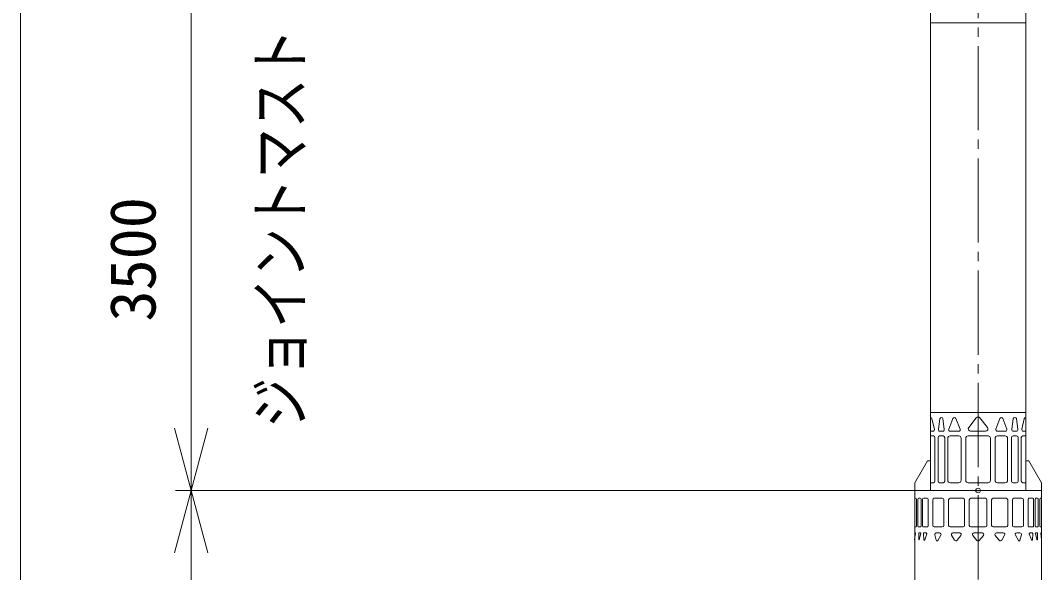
# Model space of a CAD drawing. Units: millimetres, scale not verified. Extents: x -17582 to 17444, y -25751 to 25749.
# Drawn here: x -17064 to -10520, y -8424 to -4883 of the extents above; entities that cross this region are included whole.
import ezdxf
from ezdxf.enums import TextEntityAlignment as Align

# ---------------------------------------------------------------- set-up
doc = ezdxf.new("R2010")
doc.units = ezdxf.units.MM
doc.header["$LTSCALE"] = 60
doc.header["$PDMODE"] = 32
doc.header["$PDSIZE"] = 30
doc.linetypes.add('CHAIN2', pattern=[12, 9, -1, 1, -1])
for name, color, linetype, lineweight in [('0-3_05 寸法', 7, 'Continuous', 18), ('0-4_10 当社外形線', 7, 'Continuous', 18), ('0-5_12 当社中心線', 7, 'CHAIN2', 18)]:
    doc.layers.add(name, color=color, linetype=linetype, lineweight=lineweight)
doc.styles.add('ＭＳ ゴシック', font='')
doc.styles.get('ＭＳ ゴシック').set_extended_font_data('MS Gothic')

msp = doc.modelspace()

# ---------------------------------------------------------------- linework, layer by layer
at = {"layer": '0-3_05 寸法'}
for p, q in [((-17063.81, 10202.23), (-17063.81, -16147.77)), ((-15969.91, -7497.77), (-15969.91, -4797.77)), ((-15969.91, -7897.77), (-15969.91, -7497.77)), ((-11533.2, -7897.77), (-16069.91, -7897.77)), ((-11533.2, -7897.77), (-16069.91, -7897.77)), ((-11432.6, -7897.77), (-15970.41, -7897.77)), ((-11334.2, -7897.77), (-15970.41, -7897.77)), ((-15969.91, -7897.77), (-15969.91, -8297.77)), ((-15969.91, -11997.77), (-15969.91, -8297.77))]:
    msp.add_line(p, q, dxfattribs=at)
for points in [[(-15862.73, -7497.77), (-15969.91, -7897.77), (-16077.09, -7497.77)], [(-16077.09, -8297.77), (-15969.91, -7897.77), (-15862.73, -8297.77)]]:
    msp.add_lwpolyline(points, dxfattribs=at)
at = {"layer": '0-4_10 当社外形線'}
for p, q in [((-11231.6, -4397.77), (-11231.6, -7897.77)), ((-10622, -4897.77), (-11231.6, -4897.77)), ((-11235.5, -7417.77), (-11235.5, -7417.56)), ((-10622, -7397.77), (-11231.6, -7397.77)), ((-11207, -7505.06), (-11222.4, -7437.26)), ((-11180.9, -7505.69), (-11172, -7437.09)), ((-11152.4, -7437.09), (-11143.6, -7505.69)), ((-11115.1, -7503.84), (-11087.8, -7435.28)), ((-11069.4, -7435.28), (-11041.6, -7503.84)), ((-10986.5, -7493.46), (-10938.4, -7432.65)), ((-10915.3, -7432.65), (-10867.2, -7493.46)), ((-10812.5, -7504.04), (-10787.1, -7435.44)), ((-10768.5, -7435.44), (-10743.2, -7504.04)), ((-10710.1, -7505.69), (-10701.2, -7437.09)), ((-10681.7, -7437.09), (-10672.8, -7505.69)), ((-10646.6, -7505.06), (-10631.3, -7437.26)), ((-11231.6, -7517.77), (-11216.7, -7517.77)), ((-11153.3, -7517.77), (-11171.1, -7517.77)), ((-11050.8, -7517.77), (-11105.9, -7517.77)), ((-10879, -7517.77), (-10974.7, -7517.77)), ((-10752.5, -7517.77), (-10803.2, -7517.77)), ((-10682.5, -7517.77), (-10700.3, -7517.77)), ((-10622, -7517.77), (-10637, -7517.77)), ((-11213.5, -7547.77), (-11231.6, -7547.77)), ((-11203.5, -7837.77), (-11203.5, -7557.77)), ((-11183.5, -7557.77), (-11183.5, -7837.77)), ((-11151, -7547.77), (-11173.5, -7547.77)), ((-11141, -7837.77), (-11141, -7557.77)), ((-11121, -7562.77), (-11121, -7832.77)), ((-11050.7, -7547.77), (-11106, -7547.77)), ((-11035.7, -7832.77), (-11035.7, -7562.77)), ((-11005.7, -7562.77), (-11005.7, -7832.77)), ((-10863, -7547.77), (-10990.7, -7547.77)), ((-10848, -7832.77), (-10848, -7562.77)), ((-10818, -7562.77), (-10818, -7832.77)), ((-10752.7, -7547.77), (-10803, -7547.77)), ((-10737.7, -7832.77), (-10737.7, -7562.77)), ((-10712.7, -7557.77), (-10712.7, -7837.77)), ((-10680.2, -7547.77), (-10702.7, -7547.77)), ((-10670.2, -7837.77), (-10670.2, -7557.77)), ((-10650.2, -7837.77), (-10650.2, -7557.77)), ((-10640.2, -7547.77), (-10622, -7547.77)), ((-11231.6, -7847.77), (-11213.5, -7847.77)), ((-11173.5, -7847.77), (-11151, -7847.77)), ((-11106, -7847.77), (-11050.7, -7847.77)), ((-10990.7, -7847.77), (-10863, -7847.77)), ((-10803, -7847.77), (-10752.7, -7847.77)), ((-10702.7, -7847.77), (-10680.2, -7847.77)), ((-10622, -7847.77), (-10640.2, -7847.77)), ((-11333.2, -7947.77), (-11327.5, -7947.77)), ((-11322.5, -7952.77), (-11322.5, -8126.37)), ((-11312.5, -7952.77), (-11312.5, -8126.37)), ((-11297.5, -7947.77), (-11307.5, -7947.77)), ((-11292.5, -8126.37), (-11292.5, -7952.77)), ((-11282.5, -7952.77), (-11282.5, -8126.37)), ((-11252.6, -7947.77), (-11277.5, -7947.77)), ((-11247.6, -8126.37), (-11247.6, -7952.77)), ((-11217.6, -7957.77), (-11217.6, -8121.37)), ((-11156.1, -7947.77), (-11207.6, -7947.77)), ((-11146.1, -8121.37), (-11146.1, -7957.77)), ((-11116.1, -7957.77), (-11116.1, -8121.37)), ((-11023.5, -7947.77), (-11106.1, -7947.77)), ((-11013.5, -8121.37), (-11013.5, -7957.77)), ((-10983.5, -8121.37), (-10983.5, -7957.77)), ((-10973.5, -7947.77), (-10880, -7947.77)), ((-10870, -7957.77), (-10870, -8121.37)), ((-10840, -8121.37), (-10840, -7957.77)), ((-10830, -7947.77), (-10747.4, -7947.77)), ((-10737.4, -7957.77), (-10737.4, -8121.37)), ((-10707.4, -8121.37), (-10707.4, -7957.77)), ((-10697.4, -7947.77), (-10646, -7947.77)), ((-10636, -7957.77), (-10636, -8121.37)), ((-10606, -8126.37), (-10606, -7952.77)), ((-10601, -7947.77), (-10576, -7947.77)), ((-10571, -7952.77), (-10571, -8126.37)), ((-10561, -8126.37), (-10561, -7952.77)), ((-10556, -7947.77), (-10546.1, -7947.77)), ((-10541.1, -7952.77), (-10541.1, -8126.37)), ((-10531.1, -7952.77), (-10531.1, -8126.37)), ((-10520.4, -7947.77), (-10526.1, -7947.77)), ((-11327.8, -8171.97), (-11333.4, -8214.37)), ((-11327.5, -8131.37), (-11333.2, -8131.37)), ((-11307.5, -8131.37), (-11297.5, -8131.37)), ((-11307.5, -8212.37), (-11307.5, -8172.77)), ((-11304.5, -8169.77), (-11296.4, -8169.77)), ((-11293.5, -8173.47), (-11303.5, -8212.87)), ((-11277.5, -8131.37), (-11252.6, -8131.37)), ((-11274.3, -8213.97), (-11277.1, -8175.07)), ((-11272.1, -8169.77), (-11259.7, -8169.77)), ((-11254.9, -8176.37), (-11268.5, -8214.77)), ((-11207.6, -8131.37), (-11156.1, -8131.37)), ((-11194.6, -8169.77), (-11174, -8169.77)), ((-11106.1, -8131.37), (-11023.5, -8131.37)), ((-11088.3, -8169.77), (-11044.3, -8169.77)), ((-10880, -8131.37), (-10973.5, -8131.37)), ((-10900.8, -8169.77), (-10952.7, -8169.77)), ((-10747.4, -8131.37), (-10830, -8131.37)), ((-10765.3, -8169.77), (-10809.2, -8169.77)), ((-10646, -8131.37), (-10697.4, -8131.37)), ((-10659, -8169.77), (-10679.6, -8169.77)), ((-10576, -8131.37), (-10601, -8131.37)), ((-10598.6, -8176.37), (-10585.1, -8214.77)), ((-10581.4, -8169.77), (-10593.9, -8169.77)), ((-10579.3, -8213.97), (-10576.4, -8175.07)), ((-10560.1, -8173.47), (-10550, -8212.87)), ((-10549.1, -8169.77), (-10557.2, -8169.77)), ((-10546.1, -8131.37), (-10556, -8131.37)), ((-10546.1, -8212.37), (-10546.1, -8172.77)), ((-10526.1, -8131.37), (-10520.4, -8131.37)), ((-10525.8, -8171.97), (-10520.1, -8214.37)), ((-10520.4, -8169.77), (-10523.8, -8169.77)), ((-11195, -8217.07), (-11204.2, -8182.37)), ((-11165.4, -8184.97), (-11185.9, -8218.37)), ((-11077.7, -8216.17), (-11096.8, -8184.97)), ((-11036.5, -8185.97), (-11061.4, -8217.17)), ((-10960.6, -8185.97), (-10934.6, -8218.47)), ((-10919, -8218.47), (-10893, -8185.97)), ((-10817.1, -8185.97), (-10792.2, -8217.17)), ((-10775.8, -8216.17), (-10756.8, -8184.97)), ((-10688.1, -8184.97), (-10667.7, -8218.37)), ((-10658.6, -8217.07), (-10649.3, -8182.37))]:
    msp.add_line(p, q, dxfattribs=at)
for points in [[(-11231.6, -4397.77), (-10622, -4397.77), (-10622, -7897.77)], [(-11333.2, -7897.77), (-11333.2, -7847.77), (-11251.6, -7706.43), (-11231.6, -7706.43)], [(-10520.4, -7897.77), (-10520.4, -7847.77), (-10602, -7706.43), (-10622, -7706.43)], [(-11231.6, -7897.77), (-10622, -7897.77), (-11231.6, -7897.77)]]:
    msp.add_lwpolyline(points, dxfattribs=at)
msp.add_lwpolyline([(-11333.2, -7897.77), (-11333.2, -12397.77), (-10520.4, -12397.77), (-10520.4, -7897.77)], close=True, dxfattribs=at)
for centre, radius, start, end in [((-11232.1, -7439.46), 10, 12.7481, 87.1108), ((-11162.2, -7439.16), 10, 11.9877, 168.012), ((-11078.6, -7439.2), 10, 23.1005, 156.9), ((-10926.8, -7441.95), 15, 38.3283, 141.672), ((-10777.8, -7439.16), 10, 21.8778, 158.122), ((-10691.4, -7439.16), 10, 11.9877, 168.012), ((-10621.5, -7439.46), 10, 92.8892, 167.252), ((-11216.7, -7507.77), 10, 270, 15.7318), ((-11171.1, -7507.77), 10, 168.012, 270), ((-11153.3, -7507.77), 10, 270, 11.9877), ((-11105.9, -7507.77), 10, 156.9, 270), ((-11050.8, -7507.77), 10, 270, 23.1005), ((-10974.7, -7502.77), 15, 141.672, 270), ((-10879, -7502.77), 15, 270, 38.3283), ((-10803.2, -7507.77), 10, 158.122, 270), ((-10752.5, -7507.77), 10, 270, 21.8778), ((-10700.3, -7507.77), 10, 168.012, 270), ((-10682.5, -7507.77), 10, 270, 11.9877), ((-10637, -7507.77), 10, 164.268, 270), ((-11213.5, -7557.77), 10, 0, 90), ((-11173.5, -7557.77), 10, 90, 180), ((-11151, -7557.77), 10, 0, 90), ((-11106, -7562.77), 15, 90, 180), ((-11050.7, -7562.77), 15, 0, 90), ((-10990.7, -7562.77), 15, 90, 180), ((-10863, -7562.77), 15, 0, 90), ((-10803, -7562.77), 15, 90, 180), ((-10752.7, -7562.77), 15, 0, 90), ((-10702.7, -7557.77), 10, 90, 180), ((-10680.2, -7557.77), 10, 0, 90), ((-10640.2, -7557.77), 10, 90, 180), ((-11213.5, -7837.77), 10, 270, 0), ((-11173.5, -7837.77), 10, 180, 270), ((-11151, -7837.77), 10, 270, 0), ((-11106, -7832.77), 15, 180, 270), ((-11050.7, -7832.77), 15, 270, 0), ((-10990.7, -7832.77), 15, 180, 270), ((-10863, -7832.77), 15, 270, 0), ((-10803, -7832.77), 15, 180, 270), ((-10752.7, -7832.77), 15, 270, 0), ((-10702.7, -7837.77), 10, 180, 270), ((-10680.2, -7837.77), 10, 270, 0), ((-10640.2, -7837.77), 10, 180, 270), ((-11327.5, -7952.77), 5, 0, 90), ((-11307.5, -7952.77), 5, 90, 180), ((-11297.5, -7952.77), 5, 0, 90), ((-11277.5, -7952.77), 5, 90, 180), ((-11252.6, -7952.77), 5, 0, 90), ((-11207.6, -7957.77), 10, 90, 180), ((-11156.1, -7957.77), 10, 0, 90), ((-11106.1, -7957.77), 10, 90, 180), ((-11023.5, -7957.77), 10, 0, 90), ((-10973.5, -7957.77), 10, 90, 180), ((-10880, -7957.77), 10, 0, 90), ((-10830, -7957.77), 10, 90, 180), ((-10747.4, -7957.77), 10, 0, 90), ((-10697.4, -7957.77), 10, 90, 180), ((-10646, -7957.77), 10, 0, 90), ((-10601, -7952.77), 5, 90, 180), ((-10576, -7952.77), 5, 0, 90), ((-10556, -7952.77), 5, 90, 180), ((-10546.1, -7952.77), 5, 0, 90), ((-10526.1, -7952.77), 5, 90, 180), ((-11329.8, -8171.77), 2, 352.403, 90), ((-11327.5, -8126.37), 5, 270, 0), ((-11307.5, -8126.37), 5, 180, 270), ((-11304.5, -8172.77), 3, 90, 180), ((-11297.5, -8126.37), 5, 270, 0), ((-11296.4, -8172.77), 3, 345.654, 90), ((-11277.5, -8126.37), 5, 180, 270), ((-11272.1, -8174.77), 5, 90, 184.174), ((-11259.7, -8174.77), 5, 340.576, 90), ((-11252.6, -8126.37), 5, 270, 0), ((-11207.6, -8121.37), 10, 180, 270), ((-11194.6, -8179.77), 10, 90, 194.961), ((-11174, -8179.77), 10, 328.534, 90), ((-11156.1, -8121.37), 10, 270, 0), ((-11106.1, -8121.37), 10, 180, 270), ((-11088.3, -8179.77), 10, 90, 211.466), ((-11044.3, -8179.77), 10, 321.39, 90), ((-11023.5, -8121.37), 10, 270, 0), ((-10973.5, -8121.37), 10, 180, 270), ((-10952.7, -8179.77), 10, 90, 218.61), ((-10900.8, -8179.77), 10, 321.39, 90), ((-10880, -8121.37), 10, 270, 0), ((-10830, -8121.37), 10, 180, 270), ((-10809.2, -8179.77), 10, 90, 218.61), ((-10765.3, -8179.77), 10, 328.534, 90), ((-10747.4, -8121.37), 10, 270, 0), ((-10697.4, -8121.37), 10, 180, 270), ((-10679.6, -8179.77), 10, 90, 211.466), ((-10659, -8179.77), 10, 345.039, 90), ((-10646, -8121.37), 10, 270, 0), ((-10601, -8126.37), 5, 180, 270), ((-10593.9, -8174.77), 5, 90, 199.424), ((-10581.4, -8174.77), 5, 355.826, 90), ((-10576, -8126.37), 5, 270, 0), ((-10556, -8126.37), 5, 180, 270), ((-10557.2, -8172.77), 3, 90, 194.346), ((-10549.1, -8172.77), 3, 0, 90), ((-10546.1, -8126.37), 5, 270, 0), ((-10526.1, -8126.37), 5, 180, 270), ((-10523.8, -8171.77), 2, 90, 187.597), ((-11305.5, -8212.37), 2, 180, 345.654), ((-11271.3, -8213.77), 3, 184.174, 340.576), ((-11190.1, -8215.77), 5, 194.961, 328.534), ((-11069.2, -8210.87), 10, 211.466, 321.39), ((-10926.8, -8212.27), 10, 218.61, 321.39), ((-10784.4, -8210.87), 10, 218.61, 328.534), ((-10663.4, -8215.77), 5, 211.466, 345.039), ((-10582.3, -8213.77), 3, 199.424, 355.826), ((-10548.1, -8212.37), 2, 194.346, 0)]:
    msp.add_arc(centre, radius, start, end, dxfattribs=at)
msp.add_point((-10926.8, -7897.77), dxfattribs=at)
at = {"layer": '0-5_12 当社中心線'}
msp.add_line((-10926.8, -17107.77), (-10926.8, 10100.23), dxfattribs=at)

# ---------------------------------------------------------------- texts
at = {"layer": '0-3_05 寸法', "style": 'ＭＳ ゴシック', "width": 0.8}
msp.add_text('ジョイントマスト', height=293.3, rotation=90, dxfattribs=at).set_placement((-15164.73, -7496.03), align=Align.BOTTOM_LEFT)
at = {"layer": '0-3_05 寸法', "style": 'ＭＳ ゴシック'}
msp.add_text('3500', height=293.3, rotation=90, dxfattribs=at).set_placement((-16109.91, -6814.44), align=Align.BOTTOM_LEFT)

doc.saveas('drawing.dxf')
